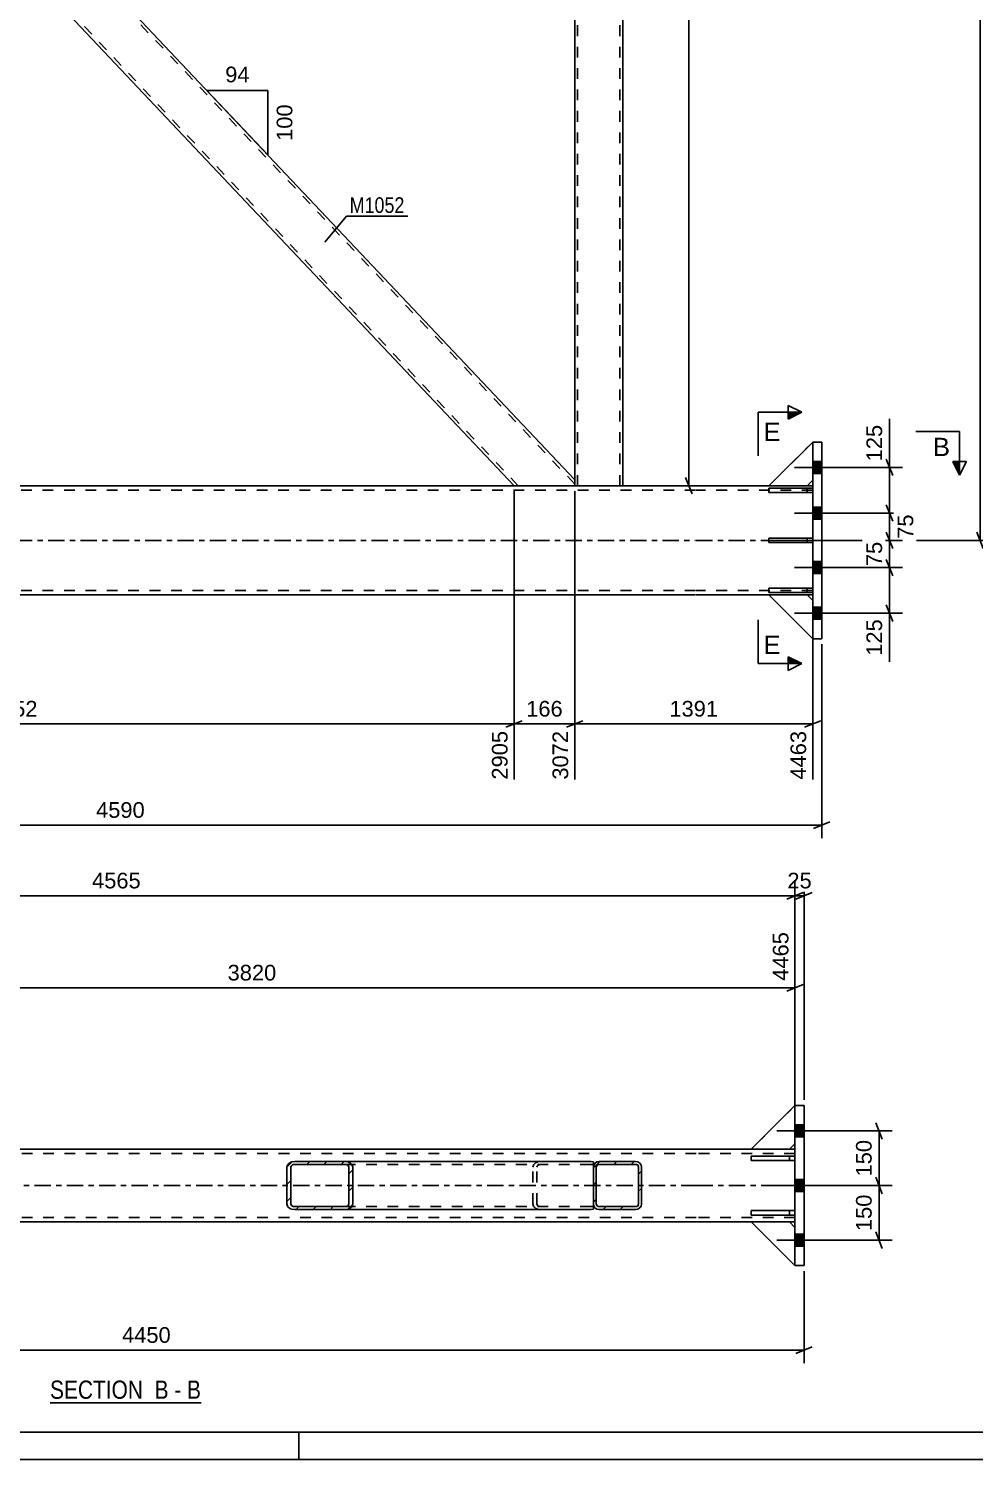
# Model space of a CAD drawing. Header units: millimetres. Extents: x 0 to 841, y 0 to 594.
# Drawn here: x 161.5 to 334.7, y 0 to 261.9 of the extents above; entities that cross this region are included whole.
import ezdxf

# ---------------------------------------------------------------- set-up
doc = ezdxf.new("R2010")
doc.units = ezdxf.units.MM
doc.linetypes.add('DXK_LINE_DOT2', pattern=[3.9198, 1.9599, -1.9599])
doc.linetypes.add('DXK_LINE_DOT3', pattern=[5.9187, 2.979, -0.9799, 0.9799, -0.9799])
doc.styles.add('Arial', font='ARIAL.TTF', dxfattribs={"height": 0.2})
doc.styles.add('Arial Narrow', font='ARIALN.TTF', dxfattribs={"height": 0.2})

# ---------------------------------------------------------------- blocks, each defined once
blk = doc.blocks.new('Unknown-318884472-1130')
at = {"color": 5, "linetype": 'Continuous'}
for p, q in [((5, 5), (836, 5)), ((211, 0), (211, 5)), ((0, 0), (841, 0))]:
    blk.add_line(p, q, dxfattribs=at)
blk = doc.blocks.new('Unknown-318884472-17 - 4662')
at = {"color": 6, "linetype": 'Continuous'}
blk.add_line((165.44, 10.34), (193.08, 10.34), dxfattribs=at)
at = {"color": 0, "linetype": 'Continuous'}
blk.add_wipeout([(183.54, 11.09), (183.54, 14.59), (165.44, 14.59), (165.44, 11.09)], dxfattribs=at)
at = {"color": 7, "linetype": 'Continuous', "style": 'Arial Narrow'}
blk.add_text('SECTION ', height=3.34, dxfattribs=at).set_placement((165.44, 11.09))
at = {"color": 0, "linetype": 'Continuous'}
blk.add_wipeout([(187.15, 11.09), (187.15, 14.59), (184.59, 14.59), (184.59, 11.09)], dxfattribs=at)
blk.add_wipeout([(189.47, 11.09), (189.47, 14.59), (188.2, 14.59), (188.2, 11.09)], dxfattribs=at)
at = {"color": 7, "linetype": 'Continuous', "style": 'Arial Narrow'}
blk.add_text('B', height=3.34, dxfattribs=at).set_placement((184.59, 11.09))
at = {"color": 0, "linetype": 'Continuous'}
blk.add_wipeout([(193.08, 11.09), (193.08, 14.59), (190.52, 14.59), (190.52, 11.09)], dxfattribs=at)
at = {"color": 7, "linetype": 'Continuous', "style": 'Arial Narrow'}
for s, p in [('B', (190.52, 11.09)), ('-', (188.2, 11.09))]:
    blk.add_text(s, height=3.34, dxfattribs=at).set_placement(p)
blk = doc.blocks.new('Part-318884472-2976 - 2831')
at = {"color": 2, "linetype": 'Continuous'}
for p, q in [((59.23, 178.23), (56.73, 178.23)), ((56.73, 159.83), (56.73, 178.23)), ((283.63, 178.23), (65.9, 178.23)), ((297.07, 178.23), (283.73, 178.23)), ((305.07, 178.23), (304.07, 178.23)), ((56.73, 159.83), (56.73, 158.23)), ((283.63, 158.23), (56.73, 158.23)), ((305.07, 158.23), (283.73, 158.23))]:
    blk.add_line(p, q, dxfattribs=at)
at = {"color": 7, "linetype": 'DXK_LINE_DOT2'}
for p, q in [((65.9, 178.23), (59.23, 178.23)), ((304.07, 178.23), (297.07, 178.23)), ((305.07, 158.23), (305.07, 178.23)), ((283.63, 177.43), (56.73, 177.43)), ((305.07, 177.43), (283.73, 177.43)), ((56.73, 158.35), (56.73, 159.83)), ((56.73, 159.03), (56.73, 159.09)), ((283.63, 159.03), (56.73, 159.03)), ((305.07, 159.03), (283.73, 159.03))]:
    blk.add_line(p, q, dxfattribs=at)
at = {"color": 7, "linetype": 'DXK_LINE_DOT3'}
for p, q in [((46.73, 168.23), (283.63, 168.23)), ((283.73, 168.23), (315.07, 168.23))]:
    blk.add_line(p, q, dxfattribs=at)
blk = doc.blocks.new('Part-318884472-2978 - 2831')
at = {"color": 2, "linetype": 'Continuous'}
for p, q in [((306.74, 186.23), (305.07, 186.23)), ((305.07, 186.23), (305.07, 150.23)), ((306.74, 186.23), (306.74, 150.23)), ((306.74, 150.23), (305.07, 150.23))]:
    blk.add_line(p, q, dxfattribs=at)
blk = doc.blocks.new('Part-318884472-2914 - 2831')
at = {"color": 2, "linetype": 'Continuous'}
for p, q in [((165.6, 269.55), (170.95, 275.15)), ((261.5, 179.3), (170.95, 275.15)), ((164.86, 268.78), (165.6, 269.55)), ((250.41, 178.23), (164.86, 268.78)), ((261.5, 178.23), (261.5, 179.3))]:
    blk.add_line(p, q, dxfattribs=at)
at = {"color": 7, "linetype": 'DXK_LINE_DOT2'}
for p, q in [((261.5, 178.53), (170.58, 274.76)), ((164.92, 268.84), (165.6, 269.55)), ((165.23, 269.17), (165.26, 269.2)), ((251.14, 178.23), (165.23, 269.17)), ((261.5, 178.23), (250.41, 178.23))]:
    blk.add_line(p, q, dxfattribs=at)
blk = doc.blocks.new('Part-318884472-2979 - 2831')
at = {"color": 2, "linetype": 'Continuous'}
for p, q in [((297.07, 158.66), (297.07, 159.46)), ((305.07, 159.46), (297.07, 159.46)), ((305.07, 158.66), (297.07, 158.66)), ((305.07, 158.66), (305.07, 159.46))]:
    blk.add_line(p, q, dxfattribs=at)
at = {"color": 7, "linetype": 'DXK_LINE_DOT2'}
for p, q in [((304.07, 158.66), (304.07, 159.46)), ((305.07, 159.46), (305.07, 159.46)), ((305.07, 159.46), (305.07, 159.46)), ((305.07, 158.66), (305.07, 158.66)), ((305.07, 158.66), (305.07, 158.66))]:
    blk.add_line(p, q, dxfattribs=at)
blk = doc.blocks.new('Part-318884472-2980 - 2831')
at = {"color": 2, "linetype": 'Continuous'}
for p, q in [((297.07, 168.63), (305.07, 168.63)), ((297.07, 167.83), (297.07, 168.63)), ((305.07, 167.83), (297.07, 167.83)), ((305.07, 168.63), (305.07, 167.83))]:
    blk.add_line(p, q, dxfattribs=at)
at = {"color": 7, "linetype": 'DXK_LINE_DOT2'}
blk.add_line((304.07, 167.83), (304.07, 168.63), dxfattribs=at)
blk = doc.blocks.new('Part-318884472-2984 - 2831')
at = {"color": 7, "linetype": 'DXK_LINE_DOT2'}
for p, q in [((305.07, 177.8), (297.07, 177.8)), ((297.07, 177.8), (297.07, 177)), ((297.07, 177), (305.07, 177)), ((304.07, 177), (304.07, 177.8)), ((305.07, 177), (305.07, 177.8))]:
    blk.add_line(p, q, dxfattribs=at)
blk = doc.blocks.new('Part-318884472-2930 - 2831')
at = {"color": 7, "linetype": 'DXK_LINE_DOT2'}
for p, q in [((270.3, 370.82), (261.5, 370.82)), ((261.5, 369.85), (261.5, 370.82)), ((262.03, 178.23), (262.03, 370.82)), ((269.77, 178.23), (269.77, 370.82)), ((261.5, 178.23), (261.5, 179.3)), ((270.3, 178.23), (261.5, 178.23))]:
    blk.add_line(p, q, dxfattribs=at)
at = {"color": 2, "linetype": 'Continuous'}
for p, q in [((261.5, 179.3), (261.5, 369.85)), ((270.3, 178.23), (270.3, 370.82))]:
    blk.add_line(p, q, dxfattribs=at)
blk = doc.blocks.new('Part-318884472-2939 - 2831')
at = {"color": 7, "linetype": 'DXK_LINE_DOT2'}
for p, q in [((66.97, 178.36), (250.99, 370.82)), ((77.55, 178.23), (261.5, 370.63)), ((261.52, 370.82), (250.25, 370.82)), ((261.5, 370.63), (261.5, 370.82)), ((164.9, 281.56), (158.81, 275.19)), ((170.95, 275.15), (164.86, 268.78)), ((78.28, 178.23), (66.97, 178.23))]:
    blk.add_line(p, q, dxfattribs=at)
at = {"color": 7, "linetype": 'DXK_LINE_DOT3'}
blk.add_line((72.2, 178.23), (256.34, 370.82), dxfattribs=at)
at = {"color": 2, "linetype": 'Continuous'}
for p, q in [((250.25, 370.82), (164.9, 281.56)), ((261.5, 369.85), (170.95, 275.15)), ((261.5, 370.31), (261.52, 370.82)), ((261.5, 369.85), (261.5, 370.31)), ((66.97, 179.13), (158.81, 275.19)), ((78.28, 178.23), (164.86, 268.78)), ((66.97, 178.23), (66.97, 179.13))]:
    blk.add_line(p, q, dxfattribs=at)
blk = doc.blocks.new('Part-318884472-2981 - 2831')
at = {"color": 2, "linetype": 'Continuous'}
for p, q in [((297.07, 177.8), (305.07, 177.8)), ((297.07, 177), (297.07, 177.8)), ((305.07, 177), (297.07, 177)), ((305.07, 177.8), (305.07, 177))]:
    blk.add_line(p, q, dxfattribs=at)
at = {"color": 7, "linetype": 'DXK_LINE_DOT2'}
blk.add_line((304.07, 177), (304.07, 177.8), dxfattribs=at)
blk = doc.blocks.new('Part-318884472-2982 - 2831')
at = {"color": 7, "linetype": 'DXK_LINE_DOT2'}
for p, q in [((305.07, 159.46), (297.07, 159.46)), ((297.07, 159.46), (297.07, 158.66)), ((297.07, 158.66), (305.07, 158.66)), ((304.07, 158.66), (304.07, 159.46)), ((305.07, 158.66), (305.07, 159.46))]:
    blk.add_line(p, q, dxfattribs=at)
blk = doc.blocks.new('Part-318884472-2983 - 2831')
at = {"color": 7, "linetype": 'DXK_LINE_DOT2'}
for p, q in [((305.07, 168.63), (297.07, 168.63)), ((297.07, 168.63), (297.07, 167.83)), ((297.07, 167.83), (305.07, 167.83)), ((304.07, 167.83), (304.07, 168.63)), ((305.07, 167.83), (305.07, 168.63))]:
    blk.add_line(p, q, dxfattribs=at)
blk = doc.blocks.new('Part-318884472-2985 - 2831')
at = {"color": 7, "linetype": 'DXK_LINE_DOT2'}
for p, q in [((297.07, 158.23), (304.07, 158.23)), ((305.07, 150.23), (297.07, 158.23)), ((304.07, 158.23), (305.07, 157.23)), ((305.07, 157.23), (305.07, 150.23))]:
    blk.add_line(p, q, dxfattribs=at)
blk = doc.blocks.new('Part-318884472-2986 - 2831')
at = {"color": 2, "linetype": 'Continuous'}
for p, q in [((297.07, 158.23), (304.07, 158.23)), ((305.07, 150.23), (297.07, 158.23)), ((304.07, 158.23), (305.07, 157.23))]:
    blk.add_line(p, q, dxfattribs=at)
at = {"color": 7, "linetype": 'DXK_LINE_DOT2'}
for p, q in [((305.07, 157.23), (305.07, 157.23)), ((305.07, 157.23), (305.07, 150.23)), ((305.07, 157.23), (305.07, 157.23)), ((305.07, 150.23), (305.07, 150.23)), ((305.07, 150.23), (305.07, 150.23))]:
    blk.add_line(p, q, dxfattribs=at)
blk = doc.blocks.new('Part-318884472-2987 - 2831')
at = {"color": 7, "linetype": 'DXK_LINE_DOT2'}
for p, q in [((305.07, 186.23), (297.07, 178.23)), ((305.07, 179.23), (305.07, 186.23)), ((297.07, 178.23), (304.07, 178.23)), ((304.07, 178.23), (305.07, 179.23))]:
    blk.add_line(p, q, dxfattribs=at)
blk = doc.blocks.new('Part-318884472-2988 - 2831')
at = {"color": 2, "linetype": 'Continuous'}
for p, q in [((305.07, 186.23), (297.07, 178.23)), ((305.07, 179.23), (305.07, 186.23)), ((297.07, 178.23), (304.07, 178.23)), ((304.07, 178.23), (305.07, 179.23))]:
    blk.add_line(p, q, dxfattribs=at)
blk = doc.blocks.new('Bolt-318884472-2999 - 2831')
at = {"linetype": 'Continuous'}
for points in [[(305.07, 182.66), (305.07, 180.46), (306.74, 180.46), (306.74, 182.66)], [(305.07, 182.66), (305.07, 180.46), (306.74, 180.46), (306.74, 182.66)], [(305.07, 182.66), (305.07, 180.46), (306.74, 180.46), (306.74, 182.66)], [(305.07, 174.33), (305.07, 172.13), (306.74, 172.13), (306.74, 174.33)], [(305.07, 174.33), (305.07, 172.13), (306.74, 172.13), (306.74, 174.33)], [(305.07, 164.33), (305.07, 162.13), (306.74, 162.13), (306.74, 164.33)], [(305.07, 164.33), (305.07, 162.13), (306.74, 162.13), (306.74, 164.33)], [(305.07, 156), (305.07, 153.8), (306.74, 153.8), (306.74, 156)], [(305.07, 156), (305.07, 153.8), (306.74, 153.8), (306.74, 156)], [(305.07, 156), (305.07, 153.8), (306.74, 153.8), (306.74, 156)]]:
    blk.add_hatch(color=1, dxfattribs=at).paths.add_polyline_path(points)
at = {"color": 1, "linetype": 'Continuous'}
for p, q in [((309.67, 181.57), (301.74, 181.56)), ((309.67, 181.57), (301.74, 181.56)), ((309.67, 181.57), (301.74, 181.56)), ((306.74, 182.66), (305.07, 182.66)), ((306.74, 182.66), (305.07, 182.66)), ((306.74, 182.66), (305.07, 182.66)), ((306.74, 180.46), (305.07, 180.46)), ((306.74, 180.46), (305.07, 180.46)), ((306.74, 180.46), (305.07, 180.46)), ((309.67, 173.23), (301.74, 173.23)), ((309.67, 173.23), (301.74, 173.23)), ((306.74, 174.33), (305.07, 174.33)), ((306.74, 174.33), (305.07, 174.33)), ((306.74, 172.13), (305.07, 172.13)), ((306.74, 172.13), (305.07, 172.13)), ((309.67, 163.23), (301.74, 163.23)), ((309.67, 163.23), (301.74, 163.23)), ((306.74, 164.33), (305.07, 164.33)), ((306.74, 164.33), (305.07, 164.33)), ((306.74, 162.13), (305.07, 162.13)), ((306.74, 162.13), (305.07, 162.13)), ((309.67, 154.9), (301.74, 154.9)), ((309.67, 154.9), (301.74, 154.9)), ((309.67, 154.9), (301.74, 154.9)), ((306.74, 156), (305.07, 156)), ((306.74, 156), (305.07, 156)), ((306.74, 156), (305.07, 156)), ((306.74, 153.8), (305.07, 153.8)), ((306.74, 153.8), (305.07, 153.8)), ((306.74, 153.8), (305.07, 153.8))]:
    blk.add_line(p, q, dxfattribs=at)
blk = doc.blocks.new('Part-318884472-4728 - 4662')
at = {"color": 7, "linetype": 'DXK_LINE_DOT2'}
for p, q in [((301.83, 45.53), (293.83, 45.53)), ((293.83, 45.53), (293.83, 44.73)), ((301.83, 44.73), (293.83, 44.73)), ((300.83, 44.73), (300.83, 45.53)), ((301.83, 44.73), (301.83, 45.53)), ((301.83, 45.53), (301.83, 44.73))]:
    blk.add_line(p, q, dxfattribs=at)
blk = doc.blocks.new('Part-318884472-4729 - 4662')
at = {"color": 7, "linetype": 'DXK_LINE_DOT2'}
for p, q in [((301.83, 55.53), (293.83, 55.53)), ((293.83, 55.53), (293.83, 54.73)), ((300.83, 55.53), (300.83, 54.73)), ((301.83, 54.73), (301.83, 55.53)), ((301.83, 55.53), (301.83, 54.73)), ((301.83, 54.73), (293.83, 54.73))]:
    blk.add_line(p, q, dxfattribs=at)
blk = doc.blocks.new('Part-318884472-4705 - 4662')
at = {"linetype": 'Continuous'}
h = blk.add_hatch(dxfattribs=at)
h.set_pattern_fill('', scale=0.7, style=0, pattern_type=0)
h.set_pattern_definition([(45, (219.9838, 45.8073), (-1.57154, 1.57154), [])])
h.paths.add_polyline_path([(219.42, 45.73), (219.98, 45.81), (220.46, 46.04), (220.78, 46.38), (220.89, 46.79), (220.89, 53.46), (220.78, 53.87), (220.46, 54.21), (219.98, 54.44), (219.42, 54.53), (210.25, 54.53), (209.69, 54.44), (209.21, 54.21), (208.9, 53.87), (208.78, 53.46), (208.78, 46.79), (208.9, 46.38), (209.21, 46.04), (209.69, 45.81), (210.25, 45.73)])
h.paths.add_polyline_path([(209.97, 46.3), (209.73, 46.42), (209.57, 46.59), (209.52, 46.79), (209.52, 53.46), (209.57, 53.66), (209.73, 53.84), (209.97, 53.95), (210.25, 53.99), (219.42, 53.99), (219.7, 53.95), (219.94, 53.84), (220.1, 53.66), (220.16, 53.46), (220.16, 46.79), (220.1, 46.59), (219.94, 46.42), (219.7, 46.3), (219.42, 46.26), (210.25, 46.26)])
at = {"color": 2, "linetype": 'Continuous'}
for p, q in [((208.9, 53.87), (208.78, 53.46)), ((208.78, 46.79), (208.78, 53.46)), ((209.52, 53.46), (209.57, 53.66)), ((209.52, 46.79), (209.52, 53.46)), ((210.25, 54.53), (209.69, 54.44)), ((209.97, 53.95), (210.25, 53.99)), ((210.25, 54.53), (219.42, 54.53)), ((210.25, 53.99), (219.42, 53.99)), ((264.47, 54.53), (219.42, 54.53)), ((219.98, 54.44), (219.42, 54.53)), ((219.42, 53.99), (219.7, 53.95)), ((220.1, 53.66), (220.16, 53.46)), ((220.16, 46.79), (220.16, 53.46)), ((220.89, 53.46), (220.78, 53.87)), ((220.89, 46.79), (220.89, 53.46)), ((264.47, 54.53), (264.93, 54.46)), ((264.93, 54.46), (264.93, 54.44)), ((264.93, 54.44), (264.93, 54.21)), ((264.93, 54.21), (264.93, 53.46)), ((208.78, 46.79), (208.9, 46.38)), ((209.57, 46.59), (209.52, 46.79)), ((209.69, 45.81), (210.25, 45.73)), ((210.25, 46.26), (209.97, 46.3)), ((210.25, 46.26), (219.42, 46.26)), ((210.25, 45.73), (219.42, 45.73)), ((219.7, 46.3), (219.42, 46.26)), ((219.42, 45.73), (219.98, 45.81)), ((264.47, 45.73), (219.42, 45.73)), ((220.16, 46.79), (220.1, 46.59)), ((220.78, 46.38), (220.89, 46.79)), ((264.47, 45.73), (264.93, 45.79)), ((264.93, 45.79), (264.93, 46.79))]:
    blk.add_line(p, q, dxfattribs=at)
at = {"color": 7, "linetype": 'DXK_LINE_DOT2'}
for p, q in [((219.42, 54.53), (210.25, 54.53)), ((264.47, 53.99), (210.25, 53.99)), ((253.83, 53.46), (253.94, 53.87)), ((253.83, 46.79), (253.83, 53.46)), ((254.62, 53.66), (254.57, 53.46)), ((254.57, 46.79), (254.57, 53.46)), ((254.74, 54.44), (255.3, 54.53)), ((255.3, 53.99), (255.02, 53.95)), ((264.75, 53.95), (264.47, 53.99)), ((264.93, 53.87), (264.75, 53.95)), ((264.93, 54.21), (264.93, 53.87)), ((264.93, 46.79), (264.93, 53.87)), ((264.47, 46.26), (210.25, 46.26)), ((219.42, 45.73), (210.25, 45.73)), ((253.94, 46.38), (253.83, 46.79)), ((254.57, 46.79), (254.62, 46.59)), ((255.3, 45.73), (254.74, 45.81)), ((255.02, 46.3), (255.3, 46.26)), ((264.47, 46.26), (264.75, 46.3)), ((264.75, 46.3), (264.93, 46.38))]:
    blk.add_line(p, q, dxfattribs=at)
at = {"color": 2, "linetype": 'Continuous'}
for centre, radius, start, end in [((210.02, 53.15), 1.34, 104.5092, 147.5182), ((210.14, 53.3), 0.67, 104.5092, 147.5182), ((219.54, 53.3), 0.67, 32.4818, 75.4908), ((219.65, 53.15), 1.34, 32.4818, 75.4908), ((210.02, 47.1), 1.34, 212.4818, 255.4908), ((210.14, 46.95), 0.67, 212.4818, 255.4908), ((219.54, 46.95), 0.67, 284.5092, 327.5182), ((219.65, 47.1), 1.34, 284.5092, 327.5182)]:
    blk.add_arc(centre, radius, start, end, dxfattribs=at)
at = {"color": 7, "linetype": 'DXK_LINE_DOT2'}
for centre, radius, start, end in [((255.07, 53.15), 1.34, 104.5092, 147.5182), ((255.19, 53.3), 0.67, 104.5092, 147.5182), ((255.07, 47.1), 1.34, 212.4818, 255.4908), ((255.19, 46.95), 0.67, 212.4818, 255.4908)]:
    blk.add_arc(centre, radius, start, end, dxfattribs=at)
blk = doc.blocks.new('Part-318884472-4708 - 4662')
at = {"linetype": 'Continuous'}
h = blk.add_hatch(dxfattribs=at)
h.set_pattern_fill('', scale=0.7, style=0, pattern_type=0)
h.set_pattern_definition([(45, (273.068, 45.8073), (-1.57154, 1.57154), [])])
h.paths.add_polyline_path([(272.66, 45.73), (273.07, 45.81), (273.41, 46.04), (273.65, 46.38), (273.73, 46.79), (273.73, 53.46), (273.65, 53.87), (273.41, 54.21), (273.07, 54.44), (272.66, 54.53), (265.99, 54.53), (265.58, 54.44), (265.24, 54.21), (265.01, 53.87), (264.93, 53.46), (264.93, 46.79), (265.01, 46.38), (265.24, 46.04), (265.58, 45.81), (265.99, 45.73)])
h.paths.add_polyline_path([(265.79, 46.3), (265.62, 46.42), (265.5, 46.59), (265.46, 46.79), (265.46, 53.46), (265.5, 53.66), (265.62, 53.84), (265.79, 53.95), (265.99, 53.99), (272.66, 53.99), (272.86, 53.95), (273.04, 53.84), (273.15, 53.66), (273.19, 53.46), (273.19, 46.79), (273.15, 46.59), (273.04, 46.42), (272.86, 46.3), (272.66, 46.26), (265.99, 46.26)])
at = {"color": 7, "linetype": 'DXK_LINE_DOT2'}
for p, q in [((264.93, 53.46), (265.01, 53.87)), ((264.93, 46.79), (264.93, 53.46)), ((265.5, 53.66), (265.46, 53.46)), ((265.46, 46.79), (265.46, 53.46)), ((265.58, 54.44), (265.99, 54.53)), ((265.99, 53.99), (265.79, 53.95)), ((265.99, 54.53), (272.66, 54.53)), ((265.99, 53.99), (272.66, 53.99)), ((272.66, 54.53), (273.07, 54.44)), ((272.86, 53.95), (272.66, 53.99)), ((273.19, 53.46), (273.15, 53.66)), ((273.19, 46.79), (273.19, 53.46)), ((273.65, 53.87), (273.73, 53.46)), ((273.73, 46.79), (273.73, 53.46)), ((265.01, 46.38), (264.93, 46.79)), ((265.46, 46.79), (265.5, 46.59)), ((265.99, 45.73), (265.58, 45.81)), ((265.79, 46.3), (265.99, 46.26)), ((265.99, 46.26), (272.66, 46.26)), ((265.99, 45.73), (272.66, 45.73)), ((272.66, 46.26), (272.86, 46.3)), ((273.07, 45.81), (272.66, 45.73)), ((273.15, 46.59), (273.19, 46.79)), ((273.73, 46.79), (273.65, 46.38))]:
    blk.add_line(p, q, dxfattribs=at)
at = {"color": 2, "linetype": 'Continuous'}
for p, q in [((265.01, 53.87), (264.93, 53.46)), ((264.93, 46.79), (264.93, 53.46)), ((265.46, 53.46), (265.5, 53.66)), ((265.46, 46.79), (265.46, 53.46)), ((265.99, 54.53), (265.58, 54.44)), ((265.79, 53.95), (265.99, 53.99)), ((265.99, 54.53), (272.66, 54.53)), ((265.99, 53.99), (272.66, 53.99)), ((273.07, 54.44), (272.66, 54.53)), ((272.66, 53.99), (272.86, 53.95)), ((273.15, 53.66), (273.19, 53.46)), ((273.19, 46.79), (273.19, 53.46)), ((273.73, 53.46), (273.65, 53.87)), ((273.73, 46.79), (273.73, 53.46)), ((264.93, 46.79), (265.01, 46.38)), ((265.5, 46.59), (265.46, 46.79)), ((265.58, 45.81), (265.99, 45.73)), ((265.99, 46.26), (265.79, 46.3)), ((265.99, 46.26), (272.66, 46.26)), ((265.99, 45.73), (272.66, 45.73)), ((272.86, 46.3), (272.66, 46.26)), ((272.66, 45.73), (273.07, 45.81)), ((273.19, 46.79), (273.15, 46.59)), ((273.65, 46.38), (273.73, 46.79))]:
    blk.add_line(p, q, dxfattribs=at)
at = {"color": 7, "linetype": 'DXK_LINE_DOT2'}
for centre, radius, start, end in [((265.99, 53.46), 1.07, 112.5, 157.5), ((265.99, 53.46), 0.533, 112.5, 157.5), ((272.66, 53.46), 0.533, 22.5, 67.5), ((272.66, 53.46), 1.07, 22.5, 67.5), ((265.99, 46.79), 1.07, 202.5, 247.5), ((265.99, 46.79), 0.533, 202.5, 247.5), ((272.66, 46.79), 0.533, 292.5, 337.5), ((272.66, 46.79), 1.07, 292.5, 337.5)]:
    blk.add_arc(centre, radius, start, end, dxfattribs=at)
at = {"color": 2, "linetype": 'Continuous'}
for centre, radius, start, end in [((265.99, 53.46), 1.07, 112.5, 157.5), ((265.99, 53.46), 0.533, 112.5, 157.5), ((272.66, 53.46), 0.533, 22.5, 67.5), ((272.66, 53.46), 1.07, 22.5, 67.5), ((265.99, 46.79), 1.07, 202.5, 247.5), ((265.99, 46.79), 0.533, 202.5, 247.5), ((272.66, 46.79), 0.533, 292.5, 337.5), ((272.66, 46.79), 1.07, 292.5, 337.5)]:
    blk.add_arc(centre, radius, start, end, dxfattribs=at)
blk = doc.blocks.new('Bolt-318884472-4718 - 4662')
at = {"linetype": 'Continuous'}
for points in [[(301.83, 61.23), (301.83, 59.03), (303.49, 59.03), (303.49, 61.23)], [(301.83, 61.23), (301.83, 59.03), (303.49, 59.03), (303.49, 61.23)], [(301.83, 61.23), (301.83, 59.03), (303.49, 59.03), (303.49, 61.23)], [(301.83, 61.23), (301.83, 59.03), (303.5, 59.03), (303.5, 61.23)], [(301.83, 51.23), (301.83, 49.03), (303.49, 49.03), (303.49, 51.23)], [(301.83, 51.23), (301.83, 49.03), (303.5, 49.03), (303.5, 51.23)], [(301.83, 41.23), (301.83, 39.03), (303.49, 39.03), (303.49, 41.23)], [(301.83, 41.23), (301.83, 39.03), (303.49, 39.03), (303.49, 41.23)], [(301.83, 41.23), (301.83, 39.03), (303.49, 39.03), (303.49, 41.23)], [(301.83, 41.23), (301.83, 39.03), (303.5, 39.03), (303.5, 41.23)]]:
    blk.add_hatch(color=1, dxfattribs=at).paths.add_polyline_path(points)
at = {"color": 1, "linetype": 'Continuous'}
for p, q in [((303.49, 61.23), (301.83, 61.23)), ((303.49, 61.23), (301.83, 61.23)), ((303.49, 61.23), (301.83, 61.23)), ((303.5, 61.23), (301.83, 61.23)), ((306.43, 60.13), (298.49, 60.13)), ((306.43, 60.13), (298.49, 60.13)), ((306.43, 60.13), (298.49, 60.13)), ((306.43, 60.13), (298.5, 60.13)), ((303.49, 59.03), (301.83, 59.03)), ((303.49, 59.03), (301.83, 59.03)), ((303.49, 59.03), (301.83, 59.03)), ((303.5, 59.03), (301.83, 59.03)), ((306.43, 50.13), (298.49, 50.13)), ((306.43, 50.13), (298.5, 50.13)), ((303.49, 51.23), (301.83, 51.23)), ((303.5, 51.23), (301.83, 51.23)), ((303.49, 49.03), (301.83, 49.03)), ((303.5, 49.03), (301.83, 49.03)), ((306.43, 40.13), (298.49, 40.13)), ((306.43, 40.13), (298.49, 40.13)), ((306.43, 40.13), (298.49, 40.13)), ((306.43, 40.13), (298.5, 40.13)), ((303.49, 41.23), (301.83, 41.23)), ((303.49, 41.23), (301.83, 41.23)), ((303.49, 41.23), (301.83, 41.23)), ((303.5, 41.23), (301.83, 41.23)), ((303.49, 39.03), (301.83, 39.03)), ((303.49, 39.03), (301.83, 39.03)), ((303.49, 39.03), (301.83, 39.03)), ((303.5, 39.03), (301.83, 39.03))]:
    blk.add_line(p, q, dxfattribs=at)
blk = doc.blocks.new('Part-318884472-4726 - 4662')
at = {"color": 2, "linetype": 'Continuous'}
for p, q in [((293.83, 45.06), (293.83, 45.53)), ((301.82, 45.53), (293.83, 45.53)), ((293.83, 44.73), (293.83, 45.05)), ((301.82, 44.73), (293.83, 44.73)), ((301.82, 45.53), (301.82, 44.73)), ((301.83, 45.53), (301.83, 44.73))]:
    blk.add_line(p, q, dxfattribs=at)
at = {"color": 7, "linetype": 'DXK_LINE_DOT2'}
for p, q in [((293.83, 45.05), (293.83, 45.06)), ((300.83, 44.73), (300.83, 45.53)), ((301.82, 45.53), (301.83, 45.53)), ((301.83, 44.73), (301.82, 44.73))]:
    blk.add_line(p, q, dxfattribs=at)
blk = doc.blocks.new('Part-318884472-4727 - 4662')
at = {"color": 2, "linetype": 'Continuous'}
for p, q in [((293.83, 55.2), (293.83, 55.53)), ((301.82, 55.53), (293.83, 55.53)), ((293.83, 55.19), (293.83, 54.73)), ((301.82, 55.53), (301.82, 54.73)), ((301.83, 55.53), (301.83, 54.73)), ((301.82, 54.73), (293.83, 54.73))]:
    blk.add_line(p, q, dxfattribs=at)
at = {"color": 7, "linetype": 'DXK_LINE_DOT2'}
for p, q in [((293.83, 55.2), (293.83, 55.19)), ((300.83, 54.73), (300.83, 55.53)), ((301.82, 55.53), (301.83, 55.53)), ((301.83, 54.73), (301.82, 54.73))]:
    blk.add_line(p, q, dxfattribs=at)
blk = doc.blocks.new('Part-318884472-4732 - 4662')
at = {"color": 2, "linetype": 'Continuous'}
for p, q in [((301.83, 64.79), (293.83, 56.79)), ((301.83, 64.79), (301.83, 64.79)), ((301.83, 57.79), (301.83, 64.79)), ((300.83, 56.79), (301.83, 57.79)), ((301.83, 57.79), (301.83, 57.79)), ((293.83, 56.79), (300.83, 56.79)), ((300.83, 56.79), (300.83, 56.79))]:
    blk.add_line(p, q, dxfattribs=at)
at = {"color": 7, "linetype": 'DXK_LINE_DOT2'}
for p, q in [((293.83, 56.79), (301.83, 64.79)), ((301.83, 64.79), (301.83, 57.79)), ((301.83, 57.79), (300.83, 56.79)), ((300.83, 56.79), (300.83, 56.79))]:
    blk.add_line(p, q, dxfattribs=at)
blk = doc.blocks.new('Part-318884472-4735 - 4662')
at = {"color": 7, "linetype": 'DXK_LINE_DOT2'}
for p, q in [((293.83, 56.79), (301.83, 64.79)), ((301.83, 64.79), (293.83, 56.79)), ((301.83, 64.79), (301.83, 57.79)), ((301.83, 64.79), (301.83, 64.79)), ((301.83, 64.79), (301.83, 64.79)), ((301.83, 64.79), (301.83, 57.79)), ((301.83, 57.79), (300.83, 56.79)), ((301.83, 57.79), (301.83, 57.79)), ((301.83, 57.79), (301.83, 57.79)), ((300.83, 56.79), (293.83, 56.79))]:
    blk.add_line(p, q, dxfattribs=at)
at = {"color": 2, "linetype": 'Continuous'}
for p, q in [((301.83, 64.79), (301.83, 64.79)), ((301.83, 57.79), (300.83, 56.79))]:
    blk.add_line(p, q, dxfattribs=at)
blk = doc.blocks.new('Part-318884472-4738 - 4662')
at = {"color": 7, "linetype": 'DXK_LINE_DOT2'}
for p, q in [((293.83, 56.79), (301.83, 64.79)), ((301.83, 64.79), (293.83, 56.79)), ((301.83, 64.79), (301.83, 57.79)), ((301.83, 64.79), (301.83, 64.79)), ((301.83, 57.79), (301.83, 64.79)), ((301.83, 57.79), (300.83, 56.79)), ((301.83, 57.79), (301.83, 57.79)), ((301.83, 57.79), (301.83, 57.79)), ((300.83, 56.79), (293.83, 56.79))]:
    blk.add_line(p, q, dxfattribs=at)
at = {"color": 2, "linetype": 'Continuous'}
blk.add_line((301.83, 57.79), (300.83, 56.79), dxfattribs=at)
blk = doc.blocks.new('Part-318884472-4741 - 4662')
at = {"color": 2, "linetype": 'Continuous'}
for p, q in [((293.83, 43.46), (301.83, 35.46)), ((300.83, 43.46), (293.83, 43.46)), ((301.83, 42.46), (300.83, 43.46)), ((301.83, 35.46), (301.83, 42.46))]:
    blk.add_line(p, q, dxfattribs=at)
at = {"color": 7, "linetype": 'DXK_LINE_DOT2'}
for p, q in [((301.83, 35.46), (293.83, 43.46)), ((301.83, 42.46), (300.83, 43.46)), ((301.83, 42.46), (301.83, 42.46)), ((301.83, 35.46), (301.83, 42.46)), ((301.83, 35.46), (301.83, 35.46))]:
    blk.add_line(p, q, dxfattribs=at)
blk = doc.blocks.new('Part-318884472-4744 - 4662')
at = {"color": 7, "linetype": 'DXK_LINE_DOT2'}
for p, q in [((300.83, 43.46), (293.83, 43.46)), ((301.83, 35.46), (293.83, 43.46)), ((301.83, 35.46), (293.83, 43.46)), ((301.83, 42.46), (300.83, 43.46)), ((301.83, 42.46), (301.83, 42.46)), ((301.83, 35.46), (301.83, 42.46)), ((301.83, 42.46), (301.83, 42.46)), ((301.83, 35.46), (301.83, 42.46)), ((301.83, 35.46), (301.83, 35.46)), ((301.83, 35.46), (301.83, 35.46))]:
    blk.add_line(p, q, dxfattribs=at)
at = {"color": 2, "linetype": 'Continuous'}
for p, q in [((301.83, 42.46), (300.83, 43.46)), ((301.83, 35.46), (301.83, 35.46))]:
    blk.add_line(p, q, dxfattribs=at)
blk = doc.blocks.new('Part-318884472-4745 - 4662')
at = {"color": 7, "linetype": 'DXK_LINE_DOT2'}
for p, q in [((300.83, 43.46), (293.83, 43.46)), ((301.83, 35.46), (293.83, 43.46)), ((301.83, 35.46), (293.83, 43.46)), ((301.83, 42.46), (300.83, 43.46)), ((301.83, 42.46), (301.83, 42.46)), ((301.83, 35.46), (301.83, 42.46)), ((301.83, 42.46), (301.83, 42.46)), ((301.83, 35.46), (301.83, 42.46)), ((301.83, 35.46), (301.83, 35.46)), ((301.83, 35.46), (301.83, 35.46))]:
    blk.add_line(p, q, dxfattribs=at)
at = {"color": 2, "linetype": 'Continuous'}
blk.add_line((301.83, 42.46), (300.83, 43.46), dxfattribs=at)
blk = doc.blocks.new('Part-318884472-4746 - 4662')
at = {"color": 2, "linetype": 'Continuous'}
for p, q in [((301.83, 35.46), (301.83, 64.79)), ((301.83, 64.79), (303.49, 64.79)), ((303.49, 64.79), (303.5, 64.79)), ((303.5, 64.79), (303.49, 64.79)), ((303.49, 64.79), (303.49, 35.46)), ((303.5, 35.46), (303.5, 64.79)), ((303.49, 35.46), (301.83, 35.46)), ((303.49, 35.46), (303.5, 35.46)), ((303.5, 35.46), (303.49, 35.46))]:
    blk.add_line(p, q, dxfattribs=at)
at = {"color": 7, "linetype": 'DXK_LINE_DOT2'}
blk.add_line((301.83, 35.46), (301.83, 64.79), dxfattribs=at)
blk = doc.blocks.new('Part-318884472-4748 - 4662')
at = {"color": 2, "linetype": 'Continuous'}
for p, q in [((60.16, 56.79), (60.16, 55.19)), ((283.73, 56.79), (60.16, 56.79)), ((60.16, 45.06), (60.16, 55.19)), ((293.83, 56.79), (283.83, 56.79)), ((301.83, 56.79), (300.83, 56.79)), ((60.16, 43.46), (60.16, 45.06)), ((62.66, 43.46), (60.16, 43.46)), ((283.73, 43.46), (69.32, 43.46)), ((293.83, 43.46), (283.83, 43.46)), ((301.83, 43.46), (300.83, 43.46))]:
    blk.add_line(p, q, dxfattribs=at)
at = {"color": 7, "linetype": 'DXK_LINE_DOT2'}
for p, q in [((60.16, 56.79), (60.16, 56.32)), ((283.73, 55.99), (60.16, 55.99)), ((301.83, 55.99), (283.83, 55.99)), ((300.83, 56.79), (293.83, 56.79)), ((301.83, 56.79), (301.83, 56.79)), ((301.83, 56.79), (301.83, 56.79)), ((301.83, 56.79), (301.83, 56.67)), ((301.83, 56.67), (301.83, 56.79)), ((301.83, 56.67), (301.83, 56.32)), ((301.83, 56.32), (301.83, 56.67)), ((301.83, 56.32), (301.83, 55.81)), ((301.83, 55.99), (301.83, 56.32)), ((301.83, 55.99), (301.83, 44.45)), ((301.83, 55.93), (301.83, 55.99)), ((301.83, 55.99), (301.83, 55.93)), ((301.83, 55.76), (301.83, 55.93)), ((301.83, 55.93), (301.83, 55.76)), ((301.83, 44.45), (301.83, 55.81)), ((301.83, 55.5), (301.83, 55.76)), ((301.83, 55.76), (301.83, 55.5)), ((301.83, 44.75), (301.83, 55.5)), ((301.83, 44.75), (301.83, 55.5)), ((60.16, 45.06), (60.16, 43.58)), ((301.83, 44.75), (301.83, 44.49)), ((301.83, 44.49), (301.83, 44.75)), ((283.73, 44.26), (60.16, 44.26)), ((69.32, 43.46), (62.66, 43.46)), ((301.83, 44.26), (283.83, 44.26)), ((300.83, 43.46), (293.83, 43.46)), ((301.83, 44.49), (301.83, 44.32)), ((301.83, 44.32), (301.83, 44.49)), ((301.83, 44.45), (301.83, 43.93)), ((301.83, 43.93), (301.83, 44.45)), ((301.83, 44.32), (301.83, 44.26)), ((301.83, 44.26), (301.83, 44.32)), ((301.83, 43.93), (301.83, 43.58)), ((301.83, 43.58), (301.83, 43.93)), ((301.83, 43.58), (301.83, 43.46)), ((301.83, 43.46), (301.83, 43.58)), ((301.83, 43.46), (301.83, 43.46)), ((301.83, 43.46), (301.83, 43.46))]:
    blk.add_line(p, q, dxfattribs=at)
at = {"color": 7, "linetype": 'DXK_LINE_DOT3'}
for p, q in [((50.16, 50.13), (283.73, 50.13)), ((283.83, 50.13), (311.83, 50.13))]:
    blk.add_line(p, q, dxfattribs=at)
blk = doc.blocks.new('StraightDimension-318884472-3027 - 2831')
at = {"color": 7, "linetype": 'Continuous'}
for p, q in [((306.74, 149.23), (306.74, 113.69)), ((49.9, 145.14), (49.9, 113.69)), ((51.4, 116.69), (48.4, 115.49)), ((49.9, 116.09), (306.74, 116.09)), ((305.24, 115.49), (308.24, 116.69))]:
    blk.add_line(p, q, dxfattribs=at)
at = {"color": 0}
blk.add_wipeout([(183.37, 116.84), (183.37, 121.04), (173.27, 121.04), (173.27, 116.84)], dxfattribs=at)
at = {"color": 3, "style": 'Arial'}
blk.add_text('4590', height=2.865, dxfattribs=at).set_placement((173.87, 117.44))
blk = doc.blocks.new('StraightDimension-318884472-3109 - 2831')
at = {"color": 7, "linetype": 'Continuous'}
for p, q in [((261.5, 177.23), (261.5, 124.43)), ((305.07, 157.23), (305.07, 124.43)), ((263, 135.22), (260, 134.02)), ((261.5, 134.62), (305.07, 134.62)), ((303.57, 134.02), (306.57, 135.22))]:
    blk.add_line(p, q, dxfattribs=at)
at = {"color": 0}
blk.add_wipeout([(288.33, 135.37), (288.33, 139.57), (278.24, 139.57), (278.24, 135.37)], dxfattribs=at)
at = {"color": 0, "linetype": 'Continuous'}
blk.add_wipeout([(304.47, 133.92), (300.27, 133.92), (300.27, 123.83), (304.47, 123.83)], dxfattribs=at)
at = {"color": 3, "style": 'Arial'}
blk.add_text('1391', height=2.865, dxfattribs=at).set_placement((278.84, 135.97))
at = {"color": 3, "linetype": 'Continuous', "style": 'Arial'}
blk.add_text('4463', height=2.865, rotation=90.0002, dxfattribs=at).set_placement((303.87, 124.43))
blk = doc.blocks.new('StraightDimension-318884472-3119 - 2831')
at = {"color": 7, "linetype": 'Continuous'}
for p, q in [((250.41, 177.23), (250.41, 124.43)), ((261.5, 177.23), (261.5, 124.43)), ((248.91, 134.02), (251.91, 135.22)), ((250.41, 134.62), (261.5, 134.62)), ((263, 135.22), (260, 134.02))]:
    blk.add_line(p, q, dxfattribs=at)
at = {"color": 0}
blk.add_wipeout([(259.89, 135.37), (259.89, 139.57), (252.02, 139.57), (252.02, 135.37)], dxfattribs=at)
at = {"color": 0, "linetype": 'Continuous'}
blk.add_wipeout([(260.9, 133.92), (256.7, 133.92), (256.7, 123.83), (260.9, 123.83)], dxfattribs=at)
at = {"color": 3, "style": 'Arial'}
blk.add_text('166', height=2.865, dxfattribs=at).set_placement((252.62, 135.97))
at = {"color": 3, "linetype": 'Continuous', "style": 'Arial'}
blk.add_text('3072', height=2.865, rotation=90.0002, dxfattribs=at).set_placement((260.3, 124.43))
blk = doc.blocks.new('StraightDimension-318884472-3132 - 2831')
at = {"color": 7, "linetype": 'Continuous'}
for p, q in [((66.97, 178.13), (66.97, 126.65)), ((250.41, 177.23), (250.41, 124.43)), ((68.47, 135.22), (65.47, 134.02)), ((66.97, 134.62), (250.41, 134.62)), ((248.91, 134.02), (251.91, 135.22))]:
    blk.add_line(p, q, dxfattribs=at)
at = {"color": 0}
blk.add_wipeout([(163.73, 135.37), (163.73, 139.57), (153.64, 139.57), (153.64, 135.37)], dxfattribs=at)
at = {"color": 0, "linetype": 'Continuous'}
blk.add_wipeout([(249.81, 133.92), (245.61, 133.92), (245.61, 123.83), (249.81, 123.83)], dxfattribs=at)
at = {"color": 3, "style": 'Arial'}
blk.add_text('2752', height=2.865, dxfattribs=at).set_placement((154.24, 135.97))
at = {"color": 3, "linetype": 'Continuous', "style": 'Arial'}
blk.add_text('2905', height=2.865, rotation=90.0002, dxfattribs=at).set_placement((249.21, 124.43))
blk = doc.blocks.new('StraightDimension-318884472-3379 - 2831')
at = {"color": 7, "linetype": 'Continuous'}
for p, q in [((283, 369.32), (281.8, 372.32)), ((277.82, 370.82), (284.8, 370.82)), ((282.4, 178.23), (282.4, 370.82)), ((275.34, 178.23), (284.8, 178.23)), ((281.8, 179.73), (283, 176.73))]:
    blk.add_line(p, q, dxfattribs=at)
at = {"color": 0}
blk.add_wipeout([(281.65, 279.57), (277.45, 279.57), (277.45, 269.48), (281.65, 269.48)], dxfattribs=at)
at = {"color": 3, "style": 'Arial'}
blk.add_text('2889', height=2.865, rotation=90.0002, dxfattribs=at).set_placement((281.05, 270.08))
blk = doc.blocks.new('StraightDimension-318884472-3390 - 2831')
at = {"color": 7, "linetype": 'Continuous'}
for p, q in [((306.07, 380.82), (338.11, 380.82)), ((336.31, 379.32), (335.11, 382.32)), ((335.71, 168.23), (335.71, 380.82)), ((296.64, 168.23), (338.11, 168.23)), ((335.11, 169.73), (336.31, 166.73))]:
    blk.add_line(p, q, dxfattribs=at)
at = {"color": 0}
blk.add_wipeout([(334.96, 279.57), (330.76, 279.57), (330.76, 269.48), (334.96, 269.48)], dxfattribs=at)
at = {"color": 3, "style": 'Arial'}
blk.add_text('3189', height=2.865, rotation=90.0002, dxfattribs=at).set_placement((334.36, 270.08))
blk = doc.blocks.new('AngleDimension-318884472-10086 - 2831')
at = {"color": 7, "linetype": 'Continuous'}
for p, q in [((194.31, 250.42), (194.17, 250.57)), ((205.3, 250.57), (194.17, 250.57)), ((205.3, 238.79), (194.17, 250.57)), ((205.3, 238.79), (205.3, 250.57))]:
    blk.add_line(p, q, dxfattribs=at)
at = {"color": 0}
for points in [[(202.56, 251.47), (202.56, 255.67), (196.91, 255.67), (196.91, 251.47)], [(210.4, 248.62), (206.2, 248.62), (206.2, 240.75), (210.4, 240.75)]]:
    blk.add_wipeout(points, dxfattribs=at)
at = {"color": 3, "style": 'Arial'}
blk.add_text('94', height=2.865, dxfattribs=at).set_placement((197.51, 252.07))
blk.add_text('100', height=2.865, rotation=90.0002, dxfattribs=at).set_placement((209.8, 241.35))
blk = doc.blocks.new('StraightDimension-318884472-10223 - 2831')
at = {"color": 7, "linetype": 'Continuous'}
for p, q in [((308.2, 181.57), (321.53, 181.57)), ((318.53, 183.07), (319.73, 180.07)), ((319.13, 173.23), (319.13, 181.57)), ((307.74, 173.23), (321.53, 173.23)), ((319.73, 171.73), (318.53, 174.73))]:
    blk.add_line(p, q, dxfattribs=at)
at = {"color": 0}
blk.add_wipeout([(318.38, 189.96), (314.18, 189.96), (314.18, 182.09), (318.38, 182.09)], dxfattribs=at)
at = {"color": 7, "linetype": 'Continuous'}
blk.add_line((319.13, 181.57), (319.13, 190.49), dxfattribs=at)
blk.add_line((319.13, 181.57), (319.13, 190.49), dxfattribs=at)
at = {"color": 3, "style": 'Arial'}
blk.add_text('125', height=2.865, rotation=90.0002, dxfattribs=at).set_placement((317.78, 182.69))
blk = doc.blocks.new('StraightDimension-318884472-10224 - 2831')
at = {"color": 7, "linetype": 'Continuous'}
for p, q in [((307.74, 173.23), (321.98, 173.23)), ((318.53, 174.73), (319.73, 171.73)), ((319.13, 168.23), (319.13, 173.23)), ((295.8, 168.23), (321.98, 168.23)), ((319.73, 166.73), (318.53, 169.73))]:
    blk.add_line(p, q, dxfattribs=at)
at = {"color": 0}
blk.add_wipeout([(324.08, 173.56), (319.88, 173.56), (319.88, 167.91), (324.08, 167.91)], dxfattribs=at)
at = {"color": 3, "style": 'Arial'}
blk.add_text('75', height=2.865, rotation=90.0002, dxfattribs=at).set_placement((323.48, 168.51))
blk = doc.blocks.new('StraightDimension-318884472-10225 - 2831')
at = {"color": 7, "linetype": 'Continuous'}
for p, q in [((295.8, 168.23), (321.53, 168.23)), ((318.53, 169.73), (319.73, 166.73)), ((319.13, 163.23), (319.13, 168.23)), ((307.74, 163.23), (321.53, 163.23)), ((319.73, 161.73), (318.53, 164.73))]:
    blk.add_line(p, q, dxfattribs=at)
at = {"color": 0}
blk.add_wipeout([(318.38, 168.56), (314.18, 168.56), (314.18, 162.91), (318.38, 162.91)], dxfattribs=at)
at = {"color": 3, "style": 'Arial'}
blk.add_text('75', height=2.865, rotation=90.0002, dxfattribs=at).set_placement((317.78, 163.51))
blk = doc.blocks.new('StraightDimension-318884472-10226 - 2831')
at = {"color": 7, "linetype": 'Continuous'}
for p, q in [((307.74, 163.23), (321.53, 163.23)), ((318.53, 164.73), (319.73, 161.73)), ((319.13, 154.9), (319.13, 163.23)), ((309.12, 154.9), (321.53, 154.9)), ((319.73, 153.4), (318.53, 156.4))]:
    blk.add_line(p, q, dxfattribs=at)
at = {"color": 0}
blk.add_wipeout([(318.38, 154.37), (314.18, 154.37), (314.18, 146.5), (318.38, 146.5)], dxfattribs=at)
at = {"color": 7, "linetype": 'Continuous'}
blk.add_line((319.13, 154.9), (319.13, 145.98), dxfattribs=at)
blk.add_line((319.13, 154.9), (319.13, 145.98), dxfattribs=at)
at = {"color": 3, "style": 'Arial'}
blk.add_text('125', height=2.865, rotation=90.0002, dxfattribs=at).set_placement((317.78, 147.1))
blk = doc.blocks.new('StraightDimension-318884472-4812 - 4662')
at = {"color": 7, "linetype": 'Continuous'}
for p, q in [((301.83, 65.79), (301.83, 106.02)), ((303.49, 65.79), (303.49, 106.02)), ((300.33, 102.57), (303.33, 103.77)), ((301.83, 103.17), (303.49, 103.17)), ((304.99, 103.77), (301.99, 102.57))]:
    blk.add_line(p, q, dxfattribs=at)
at = {"color": 0}
blk.add_wipeout([(305.48, 103.92), (305.48, 108.12), (299.84, 108.12), (299.84, 103.92)], dxfattribs=at)
at = {"color": 3, "style": 'Arial'}
blk.add_text('25', height=2.865, dxfattribs=at).set_placement((300.44, 104.52))
blk = doc.blocks.new('StraightDimension-318884472-4807 - 4662')
at = {"color": 7, "linetype": 'Continuous'}
for p, q in [((53.32, 80.12), (53.32, 106.02)), ((301.83, 65.79), (301.83, 106.02)), ((54.82, 103.77), (51.82, 102.57)), ((53.32, 103.17), (301.83, 103.17)), ((300.33, 102.57), (303.33, 103.77))]:
    blk.add_line(p, q, dxfattribs=at)
at = {"color": 0}
blk.add_wipeout([(182.62, 103.92), (182.62, 108.12), (172.53, 108.12), (172.53, 103.92)], dxfattribs=at)
at = {"color": 3, "style": 'Arial'}
blk.add_text('4565', height=2.865, dxfattribs=at).set_placement((173.13, 104.52))
blk = doc.blocks.new('StraightDimension-318884472-4752 - 4662')
at = {"color": 7, "linetype": 'Continuous'}
for p, q in [((316.62, 61.63), (317.82, 58.63)), ((304.49, 60.13), (319.62, 60.13)), ((317.22, 50.13), (317.22, 60.13)), ((304.49, 50.13), (319.62, 50.13)), ((317.82, 48.63), (316.62, 51.63))]:
    blk.add_line(p, q, dxfattribs=at)
at = {"color": 0}
blk.add_wipeout([(316.47, 59.06), (312.27, 59.06), (312.27, 51.19), (316.47, 51.19)], dxfattribs=at)
at = {"color": 3, "style": 'Arial'}
blk.add_text('150', height=2.865, rotation=90.0002, dxfattribs=at).set_placement((315.87, 51.79))
blk = doc.blocks.new('StraightDimension-318884472-4760 - 4662')
at = {"color": 7, "linetype": 'Continuous'}
for p, q in [((304.49, 50.13), (319.62, 50.13)), ((316.62, 51.63), (317.82, 48.63)), ((317.22, 40.13), (317.22, 50.13)), ((304.49, 40.13), (319.62, 40.13)), ((317.82, 38.63), (316.62, 41.63))]:
    blk.add_line(p, q, dxfattribs=at)
at = {"color": 0}
blk.add_wipeout([(316.47, 49.06), (312.27, 49.06), (312.27, 41.19), (316.47, 41.19)], dxfattribs=at)
at = {"color": 3, "style": 'Arial'}
blk.add_text('150', height=2.865, rotation=90.0002, dxfattribs=at).set_placement((315.87, 41.79))
blk = doc.blocks.new('StraightDimension-318884472-9928 - 4662')
at = {"color": 7, "linetype": 'Continuous'}
for p, q in [((102.97, 57.79), (102.97, 94.28)), ((301.83, 57.79), (301.83, 96.51)), ((104.47, 86.91), (101.47, 85.71)), ((300.33, 85.71), (303.33, 86.91)), ((102.97, 86.31), (301.83, 86.31))]:
    blk.add_line(p, q, dxfattribs=at)
at = {"color": 0, "linetype": 'Continuous'}
blk.add_wipeout([(301.23, 97.11), (297.03, 97.11), (297.03, 87.01), (301.23, 87.01)], dxfattribs=at)
at = {"color": 0}
blk.add_wipeout([(207.45, 87.06), (207.45, 91.26), (197.35, 91.26), (197.35, 87.06)], dxfattribs=at)
at = {"color": 3, "linetype": 'Continuous', "style": 'Arial'}
blk.add_text('4465', height=2.865, rotation=90.0002, dxfattribs=at).set_placement((300.63, 87.61))
at = {"color": 3, "style": 'Arial'}
blk.add_text('3820', height=2.865, dxfattribs=at).set_placement((197.95, 87.66))
blk = doc.blocks.new('StraightDimension-318884472-10546 - 4662')
at = {"color": 7, "linetype": 'Continuous'}
for p, q in [((303.49, 34.46), (303.49, 17.59)), ((62.66, 31.43), (62.66, 17.59)), ((64.16, 20.59), (61.16, 19.39)), ((62.66, 19.99), (303.49, 19.99)), ((301.99, 19.39), (304.99, 20.59))]:
    blk.add_line(p, q, dxfattribs=at)
at = {"color": 0}
blk.add_wipeout([(188.12, 20.74), (188.12, 24.94), (178.03, 24.94), (178.03, 20.74)], dxfattribs=at)
at = {"color": 3, "style": 'Arial'}
blk.add_text('4450', height=2.865, dxfattribs=at).set_placement((178.63, 21.34))
blk = doc.blocks.new('Mark-318884472-2910 - 2831')
at = {"color": 0}
blk.add_wipeout([(230.35, 228.16), (230.35, 231.16), (220.29, 231.16), (220.29, 228.16)], dxfattribs=at)
blk.add_wipeout([(230.35, 228.16), (230.35, 231.16), (220.29, 231.16), (220.29, 228.16)], dxfattribs=at)
at = {"color": 30, "linetype": 'Continuous'}
for p, q in [((215.76, 222.82), (219.69, 227.56)), ((219.69, 227.56), (230.95, 227.56))]:
    blk.add_line(p, q, dxfattribs=at)
at = {"color": 3, "style": 'Arial Narrow'}
blk.add_text('M1052', height=2.863, dxfattribs=at).set_placement((220.29, 228.16))
blk = doc.blocks.new('SectionMark-318884472-3420 - 2831')
at = {"color": 6, "linetype": 'Continuous'}
for p, q in [((30.79, 188.16), (30.79, 180.16)), ((331.96, 188.16), (331.96, 180.16)), ((30.79, 180.16), (29.54, 182.66)), ((333.21, 182.66), (331.96, 180.16))]:
    blk.add_line(p, q, dxfattribs=at)
at = {"color": 0, "linetype": 'Continuous'}
for points in [[(35.65, 183.66), (35.65, 187.16), (32.54, 187.16), (32.54, 183.66)], [(330.21, 183.66), (330.21, 187.16), (327.1, 187.16), (327.1, 183.66)]]:
    blk.add_wipeout(points, dxfattribs=at)
at = {"linetype": 'Continuous'}
for points in [[(30.79, 182.66), (32.04, 182.66), (30.79, 180.16)], [(330.71, 182.66), (331.96, 182.66), (331.96, 180.16)]]:
    blk.add_hatch(color=6, dxfattribs=at).paths.add_polyline_path(points)
at = {"color": 6, "linetype": 'Continuous'}
for p, q in [((30.79, 188.16), (38.79, 188.16)), ((331.96, 188.16), (323.96, 188.16)), ((32.04, 182.66), (29.54, 182.66)), ((30.79, 180.16), (32.04, 182.66)), ((330.71, 182.66), (333.21, 182.66)), ((331.96, 180.16), (330.71, 182.66))]:
    blk.add_line(p, q, dxfattribs=at)
at = {"color": 3, "linetype": 'Continuous', "style": 'Arial'}
for p in [(32.54, 183.66), (327.1, 183.66)]:
    blk.add_text('B', height=3.34, dxfattribs=at).set_placement(p)
blk = doc.blocks.new('SectionMark-318884472-3428 - 2831')
at = {"linetype": 'Continuous'}
for points in [[(300.57, 190.42), (300.57, 191.67), (303.07, 191.67)], [(300.57, 145.67), (300.57, 146.92), (303.07, 145.67)]]:
    blk.add_hatch(color=6, dxfattribs=at).paths.add_polyline_path(points)
at = {"color": 6, "linetype": 'Continuous'}
for p, q in [((295.07, 191.67), (303.07, 191.67)), ((300.57, 190.42), (300.57, 192.92)), ((300.57, 192.92), (303.07, 191.67)), ((303.07, 191.67), (300.57, 190.42)), ((303.07, 145.67), (300.57, 146.92)), ((300.57, 146.92), (300.57, 144.42)), ((295.07, 145.67), (303.07, 145.67)), ((303.07, 145.67), (300.57, 144.42))]:
    blk.add_line(p, q, dxfattribs=at)
at = {"color": 0, "linetype": 'Continuous'}
for points in [[(299.18, 186.42), (299.18, 189.92), (296.07, 189.92), (296.07, 186.42)], [(299.18, 147.42), (299.18, 150.92), (296.07, 150.92), (296.07, 147.42)]]:
    blk.add_wipeout(points, dxfattribs=at)
at = {"color": 6, "linetype": 'Continuous'}
for p, q in [((295.07, 191.67), (295.07, 183.67)), ((295.07, 145.67), (295.07, 153.67))]:
    blk.add_line(p, q, dxfattribs=at)
at = {"color": 3, "linetype": 'Continuous', "style": 'Arial'}
for p in [(296.07, 186.42), (296.07, 147.42)]:
    blk.add_text('E', height=3.34, dxfattribs=at).set_placement(p)

msp = doc.modelspace()

# ---------------------------------------------------------------- block references
for name in ['Unknown-318884472-1130', 'Part-318884472-2939 - 2831', 'Part-318884472-2930 - 2831', 'Part-318884472-2914 - 2831', 'Part-318884472-2987 - 2831', 'Part-318884472-2988 - 2831', 'Part-318884472-2978 - 2831', 'Bolt-318884472-2999 - 2831', 'Part-318884472-2976 - 2831', 'Part-318884472-2984 - 2831', 'Part-318884472-2981 - 2831', 'Part-318884472-2980 - 2831', 'Part-318884472-2983 - 2831', 'Part-318884472-2979 - 2831', 'Part-318884472-2982 - 2831', 'Part-318884472-2985 - 2831', 'Part-318884472-2986 - 2831', 'Part-318884472-4732 - 4662', 'Part-318884472-4735 - 4662', 'Part-318884472-4738 - 4662', 'Part-318884472-4746 - 4662', 'Bolt-318884472-4718 - 4662', 'Part-318884472-4748 - 4662', 'Part-318884472-4729 - 4662', 'Part-318884472-4727 - 4662', 'Part-318884472-4705 - 4662', 'Part-318884472-4708 - 4662', 'Part-318884472-4728 - 4662', 'Part-318884472-4726 - 4662', 'Part-318884472-4741 - 4662', 'Part-318884472-4744 - 4662', 'Part-318884472-4745 - 4662']:
    msp.add_blockref(name, (0, 0))

# ---------------------------------------------------------------- next in the draw order: block references
for name in ['AngleDimension-318884472-10086 - 2831', 'Mark-318884472-2910 - 2831', 'StraightDimension-318884472-3027 - 2831', 'StraightDimension-318884472-4812 - 4662', 'StraightDimension-318884472-4752 - 4662', 'StraightDimension-318884472-10546 - 4662', 'Unknown-318884472-17 - 4662']:
    msp.add_blockref(name, (0, 0))

# ---------------------------------------------------------------- next in the draw order: block references
for name in ['StraightDimension-318884472-3109 - 2831', 'StraightDimension-318884472-4807 - 4662', 'StraightDimension-318884472-4760 - 4662']:
    msp.add_blockref(name, (0, 0))

# ---------------------------------------------------------------- next in the draw order: block references
for name in ['StraightDimension-318884472-3390 - 2831', 'StraightDimension-318884472-3379 - 2831', 'StraightDimension-318884472-3119 - 2831', 'StraightDimension-318884472-9928 - 4662']:
    msp.add_blockref(name, (0, 0))

# ---------------------------------------------------------------- next in the draw order: block references
for name in ['StraightDimension-318884472-10223 - 2831', 'StraightDimension-318884472-3132 - 2831']:
    msp.add_blockref(name, (0, 0))

# ---------------------------------------------------------------- next in the draw order: block references
for name in ['SectionMark-318884472-3420 - 2831', 'StraightDimension-318884472-10224 - 2831']:
    msp.add_blockref(name, (0, 0))

# ---------------------------------------------------------------- next in the draw order: block references
msp.add_blockref('StraightDimension-318884472-10225 - 2831', (0, 0))

# ---------------------------------------------------------------- next in the draw order: block references
for name in ['SectionMark-318884472-3428 - 2831', 'StraightDimension-318884472-10226 - 2831']:
    msp.add_blockref(name, (0, 0))

doc.saveas('drawing.dxf')
